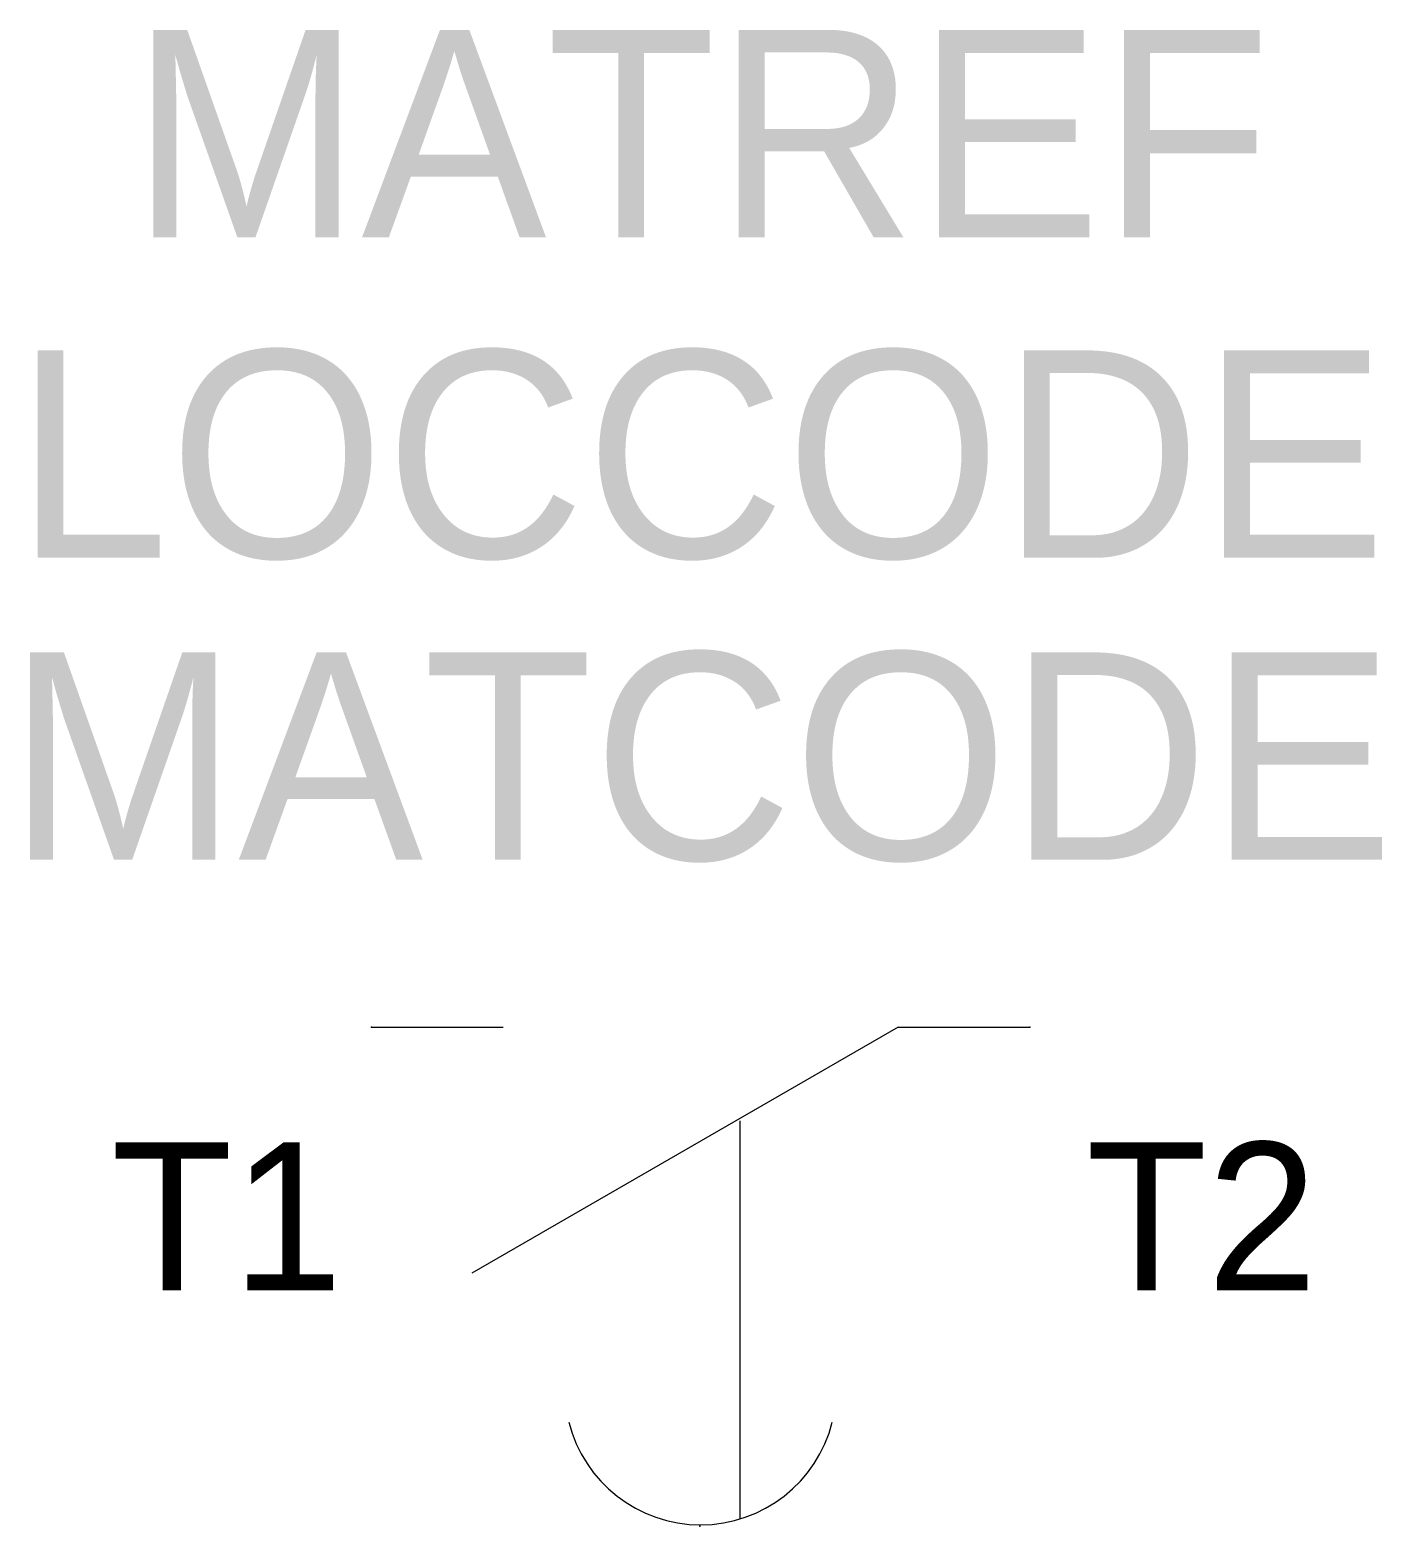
# Model space of a CAD drawing. Extents: x -10.2 to 10.3, y -7.6 to 15.1.
import ezdxf
from ezdxf.enums import TextEntityAlignment as Align

# ---------------------------------------------------------------- set-up
doc = ezdxf.new("R2010")
doc.units = 0
doc.layers.get('0').update_dxf_attribs({"linetype": 'CONTINUOUS'})
for name, color, linetype in [('A', 7, 'CONTINUOUS'), ('C', 6, 'CONTINUOUS'), ('T2', 7, 'CONTINUOUS')]:
    doc.layers.add(name, color=color, linetype=linetype)

msp = doc.modelspace()

# ---------------------------------------------------------------- linework, layer by layer
at = {"color": 0}
for p, q in [((-5, 0), (-3, 0)), ((3, 0), (-3.472, -3.736)), ((3, 0), (5, 0)), ((0.594, -1.423), (0.594, -7.474))]:
    msp.add_line(p, q, dxfattribs=at)
at = {"color": 0, "linetype": 'CONTINUOUS'}
msp.add_arc((0, -5.5), 2.062, 194.0362, 345.9638, dxfattribs=at)
at = {"layer": 'A', "color": 0, "linetype": 'CONTINUOUS'}
msp.add_point((-0.009, -7.58), dxfattribs=at)
at = {"layer": 'C', "color": 0, "linetype": 'CONTINUOUS'}
for p in [(-5, 0), (5, 0)]:
    msp.add_point(p, dxfattribs=at)

# ---------------------------------------------------------------- texts
at = {"color": 0, "linetype": 'CONTINUOUS'}
for tag, p in [('MATREF', (0, 11.995)), ('LOCCODE', (0, 7.127)), ('MATCODE', (0, 2.54))]:
    msp.add_attdef(tag, text='', height=3.15, dxfattribs=at).set_placement(p, align=Align.CENTER)
at = {"layer": 'T2', "color": 0, "linetype": 'CONTINUOUS'}
msp.add_attdef('T1', text='', height=2.25, dxfattribs=at).set_placement((-5.437, -4), align=Align.RIGHT)
msp.add_attdef('T2', (5.855, -4), '', height=2.25, dxfattribs=at)

doc.saveas('drawing.dxf')
